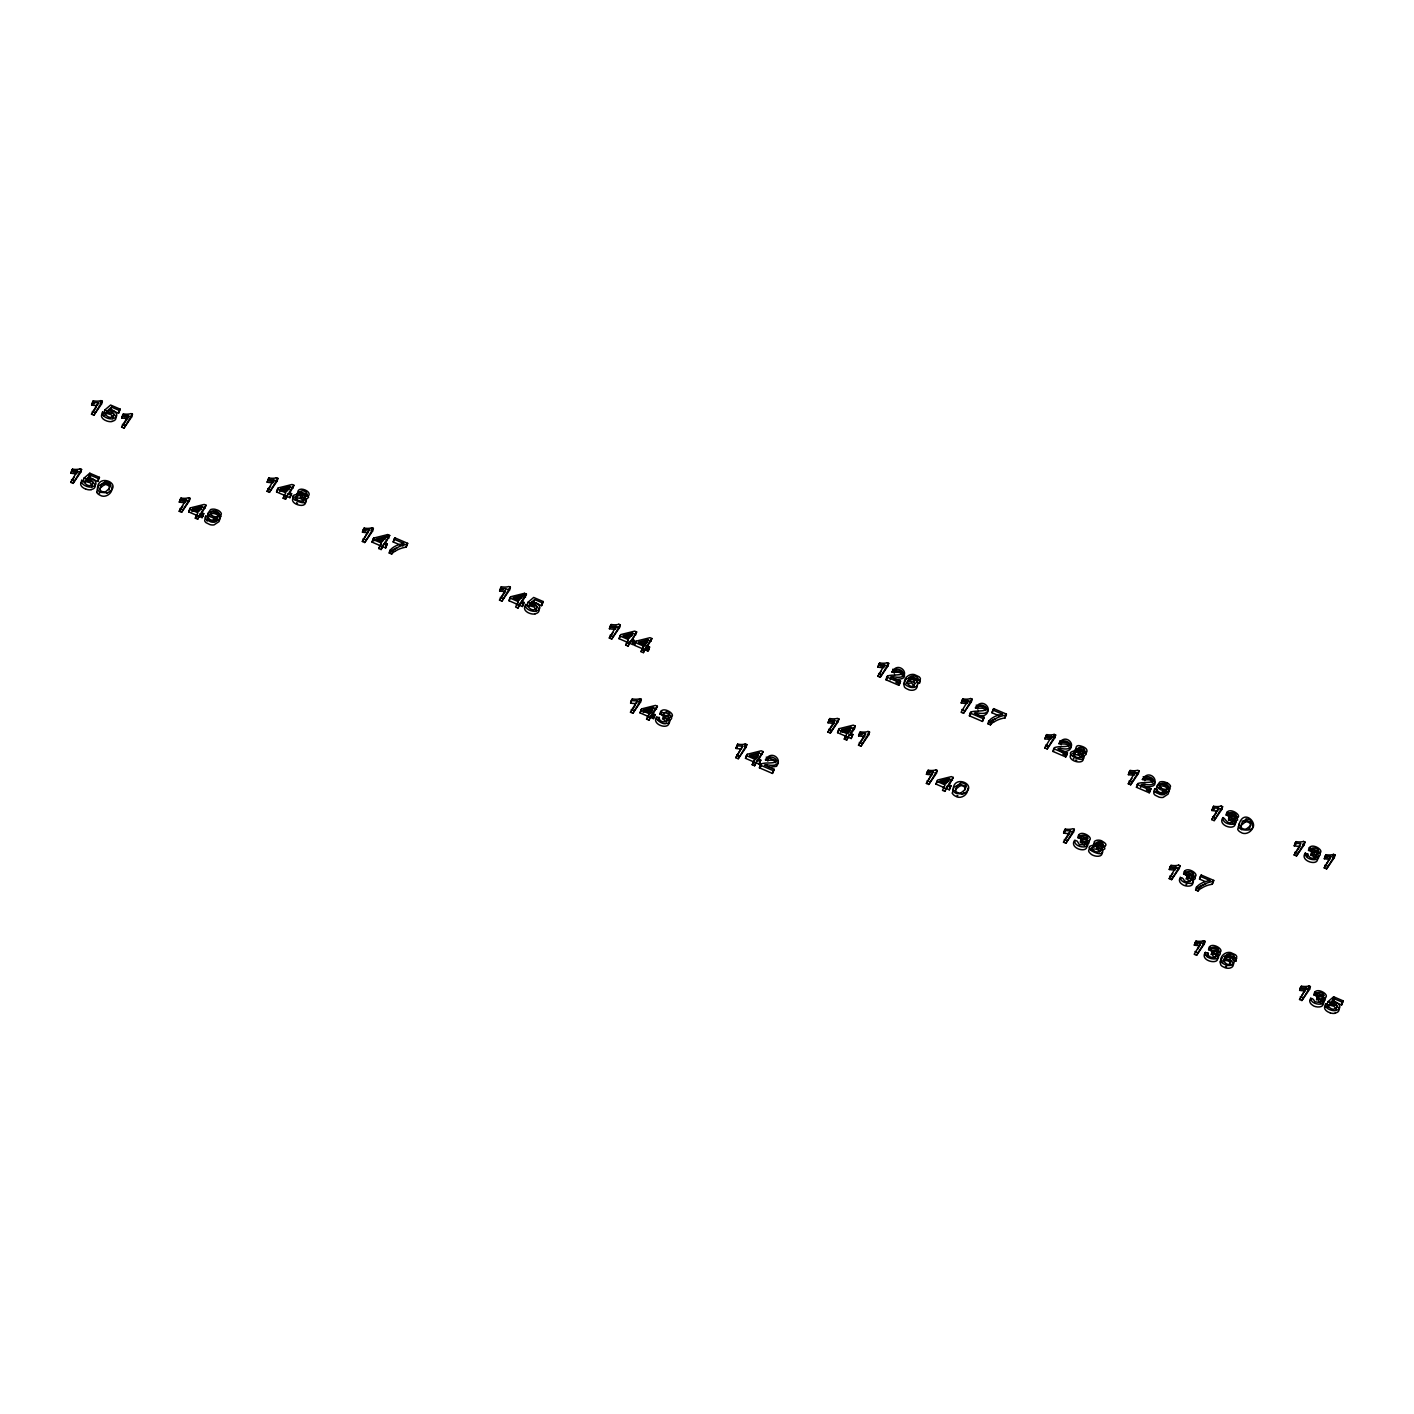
<?xml version="1.0" encoding="UTF-8"?>
<svg xmlns="http://www.w3.org/2000/svg" width="1414" height="1414" viewBox="0 0 1414 1414"><rect width="100%" height="100%" fill="white"/><g stroke="black" fill="none" stroke-linecap="round" stroke-linejoin="round"><path stroke-width="1.5" d="M1084.679 846.12C1085.051 842.832 1078.104 843.787 1081.074 839.845L1082.17 838.767L1080.42 842.638M1207.061 956.606L1207.998 953.054L1205.347 952.594M1069.108 747.105C1068.648 742.527 1061.437 744.577 1058.874 743.658C1067.093 729.765 1081.887 752.867 1060.376 748.395M92.423 485.727L90.249 482.775L83.214 480.901L84.009 478.144L89.824 473.213L99.44 477.349L97.76 481.414L90.019 478.091L90.814 475.334L98.556 478.657L99.44 477.349M536.277 609.964L534.121 606.995L527.068 605.139L527.864 602.382L533.679 597.45L543.312 601.586L541.615 605.652L533.891 602.329L534.686 599.571L542.41 602.894L543.312 601.586M917.103 686.55L916.519 688.194A8.237 5.055 16.1 0 1 914.045 689.944L913.303 690.138A6.186 3.8 16.1 0 1 908.707 689.732L905.879 688.335A6.416 3.942 16.1 0 1 904.483 687.045L903.599 683.775L905.402 680.328M1232.92 823.62C1233.185 819.767 1226.168 821.375 1229.332 817.221L1230.427 816.125L1228.536 819.979M1315.303 858.987C1315.727 855.276 1308.392 856.601 1311.715 852.589L1312.811 851.493L1310.919 855.346M207.116 520.175L207.151 521.112M113.191 417.696L111.052 414.585L104.017 412.711L104.813 409.972L110.61 405.04L120.243 409.176L118.564 413.242L110.822 409.919L111.618 407.161L119.359 410.484L120.243 409.176M296.693 494.228L297.682 492.744M1250.683 825.423L1249.64 827.897A40.67 24.975 16.1 0 1 1248.739 829.205M914.434 686.356L911.57 682.962L906.763 683.51M1074.587 840.747C1074.569 845.749 1081.516 847.658 1085.599 846.686C1092.262 844.759 1082.7 837.477 1086.588 844.865M1180.301 877.14C1180.107 881.594 1185.904 883.397 1189.545 883.379C1196.385 884.97 1192.462 872.738 1191.26 880.356M1222.827 818.105C1222.827 823.107 1229.756 825.034 1233.856 824.062C1240.485 822.153 1230.94 814.782 1234.829 822.223M1205.294 952.771C1205.223 957.614 1211.798 959.487 1215.775 958.869C1222.474 958.621 1215.139 948.476 1216.747 956.377M1305.228 853.473C1305.175 858.404 1311.927 860.295 1315.974 859.5C1323.062 858.369 1313.942 849.019 1317.106 857.467M1310.619 997.984C1310.548 1002.826 1317.123 1004.7 1321.1 1004.081C1328.329 1003.516 1319.845 993.3 1322.373 1001.854M965.232 789.737L965.267 788.252A3.712 2.28 16.1 0 0 959.823 785.689M1156.228 792.565L1157.094 789.56L1154.725 788.694L1154.566 790.461A5.249 3.235 16.1 0 0 1155.945 792.441L1159.851 794.368A6.575 4.048 16.1 0 0 1163.934 794.633L1168.936 791.292L1170.456 786.237M1157.094 789.56C1156.776 794.208 1164.606 794.297 1166.373 790.603M658.482 720.398L659.331 717.481C651.854 716.474 662.388 725.753 666.507 723.385C673.771 723.95 666.825 712.55 668.08 720.822M659.331 717.481C658.252 721.582 665.853 723.668 667.479 720.079C664.81 713.328 660.373 719.213 666.595 721.829M1207.998 953.054C1206.814 957.278 1215.174 959.399 1216.199 955.281C1211.657 948.317 1210.119 954.892 1215.404 958.038M1305.281 853.278C1307.932 853.066 1309.064 859.853 1314.083 858.015C1318.431 856.866 1314.313 852.342 1311.715 852.589M71.601 470.438A16.261 9.986 16.1 0 0 77.487 470.862L76.692 473.619A16.261 9.986 16.1 0 1 70.806 473.177L72.503 469.148A13.186 8.095 16.1 0 0 80.103 468.847M72.503 469.148L70.806 473.23M91.61 405.058L93.306 400.975L91.61 405.058A16.261 9.986 16.1 0 0 96.859 405.465M80.032 468.759L81.57 469.413L80.775 472.17L73.086 483.376L70.7 482.351L77.487 470.862M101.561 403.997L100.041 403.326L100.836 400.586L102.356 401.24L101.561 403.997L93.872 415.203L91.503 414.178L98.291 402.69A16.261 9.986 16.1 0 1 92.405 402.248M73.086 483.376L81.57 469.413M93.872 415.203L102.356 401.24M97.495 405.447L98.291 402.69M81.181 483.075L81.977 480.318C84.345 481.785 87.067 487.795 91.892 484.896C96.382 480.159 86.784 478.798 84.009 478.144M85.335 482.015L86.236 479.24M106.138 413.842C105.59 408.31 115.294 411.492 113.774 415.539C109.691 420.683 104.972 413.984 102.78 412.128L101.985 414.885L104.565 415.84M86.926 480.654L87.721 477.897L90.814 475.334M89.029 475.97L89.824 473.213M97.76 481.414L98.556 478.657M118.564 413.242L119.359 410.484M128.391 415.61L127.596 418.367A16.261 9.986 16.1 0 1 121.71 417.925L123.407 413.895A13.186 8.095 16.1 0 0 131.007 413.595L132.456 414.161L131.661 416.918L123.972 428.124L121.604 427.099L128.391 415.61A16.261 9.986 16.1 0 1 122.505 415.168M123.407 413.895L121.71 417.978M123.972 428.124L132.456 414.161M180.091 499.354A16.261 9.986 16.1 0 0 185.976 499.778L185.181 502.536A16.261 9.986 16.1 0 1 179.295 502.094L181.01 498.064A13.186 8.095 16.1 0 0 188.61 497.763M181.01 498.064L179.295 502.147M188.522 497.675L190.059 498.329L189.264 501.086L181.575 512.292L179.189 511.267L185.976 499.778M181.575 512.292L190.059 498.329M206.126 505.275L201.159 512.522L203.775 513.636L202.909 514.89L200.293 513.777L197.677 519.203L195.291 518.178L197.129 515.509L188.716 511.903L190.377 507.891L204.182 504.445L206.126 505.275L201.601 513.459M190.377 507.891L188.716 511.903M191.915 511.638L192.711 508.899L202.237 506.459L198.773 511.497L192.711 508.899M195.291 518.178L197.925 512.752L189.511 509.146M197.677 519.203L200.293 513.777M199.498 516.534L202.114 517.648L202.909 514.89M202.114 517.648L203.775 513.636M207.222 519.804L207.999 517.047L205.631 516.181L204.677 520.706A5.249 3.235 16.1 0 0 206.073 522.685L209.979 524.612A6.575 4.048 16.1 0 0 214.062 524.877L219.064 521.536L220.584 516.481M267.14 482.192L268.854 478.109L267.14 482.192A16.261 9.986 16.1 0 0 273.026 482.581L273.839 479.823A16.261 9.986 16.1 0 1 267.935 479.381M276.366 477.72L277.904 478.374L277.109 481.131L269.42 492.337L267.052 491.312L273.839 479.823M269.42 492.337L277.904 478.374M293.971 485.32L289.004 492.567L291.62 493.68L290.754 494.935L288.138 493.822L285.522 499.248L283.136 498.223L284.974 495.554L276.561 491.948L278.222 487.936L292.026 484.489L293.971 485.32L289.446 493.504M278.222 487.936L276.561 491.948M279.76 491.683L280.555 488.944L290.082 486.504L286.635 491.542L280.555 488.944M283.136 498.223L285.769 492.797L277.356 489.191M285.522 499.248L288.138 493.822M287.342 496.579L289.958 497.693L290.754 494.935M291.62 493.68L289.958 497.693M294.112 497.039C302.013 498.188 294.519 491.241 300.015 489.35C303.763 488.219 311.84 492.408 308.323 496.137C300.104 495.695 309.578 502.995 303.197 505.152C299.061 506.424 289.552 502.5 293.405 497.463M368.276 532.601A16.544 10.163 16.1 0 1 362.444 532.159L364.158 528.094A13.398 8.237 16.1 0 0 371.9 527.793M364.158 528.094L362.444 532.194M372.571 531.116L371.016 530.444L371.811 527.687L373.367 528.359L372.571 531.116L364.759 542.516L362.338 541.474L369.231 529.843A16.544 10.163 16.1 0 1 363.239 529.402M364.759 542.516L373.367 528.359M369.231 529.843L362.338 541.474M372.819 539.37L381.356 543.029L380.56 545.786L372.023 542.11L373.685 538.08L387.736 534.58L389.698 535.429L384.873 544.072M372.023 542.11L373.685 538.08M389.698 535.429L384.661 542.799L387.312 543.93L386.446 545.221L383.777 544.072L381.126 549.551L378.705 548.508L381.356 543.029M381.126 549.551L383.777 544.072M384.962 539.388L385.757 536.631L376.071 539.105L382.24 541.756L385.757 536.631M387.736 534.58L386.941 537.338L388.903 538.186M382.982 546.829L385.651 547.96L386.446 545.221M387.312 543.93L385.651 547.96M400.904 545.256L393.18 541.951L394.895 537.85L407.656 543.329L406.118 547.165L407.656 543.329M394.895 537.85L393.18 541.951M392.456 551.319L389.964 550.24L389.168 552.998L391.66 554.058L392.456 551.319A28.174 17.304 16.1 0 1 395.496 548.579M402.831 546.087L403.626 543.329L393.976 539.194M499.619 590.999L501.316 586.934L499.619 590.999A16.261 9.986 16.1 0 0 505.505 591.388L499.513 600.137L501.899 601.144L509.588 589.938L510.383 587.181L508.846 586.527A13.186 8.095 16.1 0 1 501.316 586.775M499.513 600.137L506.3 588.648A16.261 9.986 16.1 0 1 500.415 588.206M501.899 601.144L510.383 587.181M509.835 597.998L518.231 601.604L517.436 604.361L509.04 600.756L509.835 597.998L510.701 596.743L524.488 593.314L526.432 594.145L521.925 602.329M510.701 596.743L509.04 600.756M518.231 601.604L515.615 607.048L517.984 608.055L520.617 602.629L523.233 603.76L524.099 602.505L521.483 601.374L520.688 604.132M517.984 608.055L520.617 602.629M522.544 595.329L519.097 600.349L513.035 597.751L522.544 595.329L521.748 598.069L516.039 599.536M524.488 593.314L523.693 596.072L525.637 596.902M519.822 605.386L522.438 606.518L523.233 603.76M524.099 602.505L522.438 606.518M525.036 607.295L525.831 604.556C528.2 606.058 531.098 612.156 535.906 609.027C540.007 604.114 530.568 603.23 527.864 602.382M529.189 606.253L529.985 603.495M534.686 599.571L531.576 602.134L530.78 604.874A7.105 4.366 16.1 0 1 534.704 605.634M541.615 605.652L542.41 602.894M609.399 628.735L611.113 624.635L609.399 628.735A16.544 10.163 16.1 0 0 615.39 629.124L616.186 626.384A16.544 10.163 16.1 0 1 610.194 625.942M618.766 624.228L620.322 624.9L619.526 627.657L611.714 639.057L609.293 638.014L616.186 626.384M611.714 639.057L620.322 624.9M619.774 635.893L628.311 639.57L627.533 642.327L618.979 638.651L620.658 634.621L634.692 631.121L636.654 631.97L630.821 642.08L636.654 631.97M631.616 639.322L634.267 640.471L633.401 641.744L630.732 640.613L628.081 646.074L625.66 645.049L628.311 639.57M628.081 646.074L630.732 640.613M632.712 633.172L629.195 638.297L623.026 635.646L632.712 633.172L631.917 635.929L626.102 637.414M629.937 643.352L632.606 644.501L633.401 641.744M634.267 640.471L632.606 644.501M635.08 642.469L643.617 646.145L642.822 648.885L634.285 645.226L635.947 641.196L649.998 637.696L651.96 638.545L646.127 648.655L648.779 649.804L649.574 647.046L646.923 645.898L646.127 648.655M635.947 641.196L634.285 645.226M649.574 647.046L648.708 648.319L646.039 647.17L643.388 652.649L640.966 651.607L643.617 646.145M643.388 652.649L646.039 647.17M644.872 645.915L648.019 639.747L638.333 642.221L644.501 644.855L648.019 639.747M631.386 700.39L630.591 703.129L632.288 699.064L631.386 700.39A16.261 9.986 16.1 0 0 637.272 700.761L636.477 703.518M645.244 649.927L647.912 651.076L648.708 648.319M640.56 702.069L639.022 701.415L639.817 698.657L641.355 699.311L640.56 702.069L632.871 713.275L630.485 712.249L637.272 700.778M632.871 713.275L641.355 699.311M640.807 710.128L649.203 713.734L648.407 716.491L640.012 712.886L641.673 708.874L655.46 705.427L657.404 706.275L651.642 716.244L654.258 717.375L655.053 714.618L652.437 713.504L651.642 716.244M641.673 708.874L640.012 712.886M643.211 712.621L644.006 709.881L653.515 707.442L650.069 712.479L644.006 709.881M655.053 714.618L654.187 715.873L651.571 714.759L648.955 720.168L646.569 719.16L649.203 713.734M648.955 720.168L651.571 714.759M650.776 717.499L653.392 718.63L654.187 715.873M656.821 716.651C650.475 724.657 669.953 730.755 669.016 721.865M662.159 715.396C669.264 705.162 675.397 720.115 659.949 714.141C660.939 703.058 680.876 717.092 668.203 717.464M735.916 748.413L737.631 744.312L735.916 748.413A16.544 10.163 16.1 0 0 741.59 748.819M746.062 747.334L744.489 746.663L745.284 743.905L746.857 744.577L746.062 747.334L738.232 758.735L735.81 757.692L742.703 746.062A16.544 10.163 16.1 0 1 736.712 745.602M738.232 758.735L746.857 744.577M742.703 746.062L735.81 757.692M746.292 755.571L754.846 759.247L754.051 762.005L745.496 758.328L747.175 754.298L761.209 750.799L763.189 751.647L758.346 760.29M747.175 754.298L745.496 758.328M763.189 751.647L758.134 759L760.803 760.149L759.919 761.421L757.268 760.29L754.599 765.752L752.177 764.709L754.846 759.247M754.599 765.752L757.268 760.29M756.472 763.03L759.124 764.179L759.919 761.421M760.803 760.149L759.124 764.179M766.989 764.78A10.517 6.469 16.1 0 0 764.479 765.151L774.165 769.322L772.451 773.423L759.424 767.82L760.219 765.062A4.755 2.916 16.1 0 1 761.086 764.267M775.826 762.835C773.829 758.081 768.138 761.404 765.451 759.901C773.794 745.903 788.818 769.145 766.989 764.78M767.837 761.121C767.342 751.841 783.232 761.421 773.105 762.676A42.314 25.982 16.1 0 1 768.12 763.012A19.018 11.683 16.1 0 0 760.856 764.02M772.451 773.423L774.165 769.322M828.003 722.766L829.718 718.666L828.003 722.766A16.544 10.163 16.1 0 0 833.977 723.155L834.79 720.415A16.544 10.163 16.1 0 1 828.798 719.973M829.718 718.506A13.398 8.237 16.1 0 0 837.459 718.365L838.926 718.931L838.131 721.688L830.318 733.088L827.897 732.045L834.79 720.415M830.318 733.088L838.926 718.931M855.258 726.001L850.221 733.353L852.872 734.502L852.006 735.775L849.337 734.644L846.686 740.105L844.264 739.08L846.12 736.358L837.583 732.682L839.244 728.652L853.278 725.152L855.258 726.001L854.463 728.758L850.433 734.644M839.244 728.652L837.583 732.682M840.835 732.434L841.63 729.677L851.316 727.203L847.799 732.328L841.63 729.677M844.264 739.08L846.915 733.601L838.378 729.924M846.686 740.105L849.337 734.644M848.541 737.401L851.21 738.532L852.006 735.775M852.872 734.502L851.21 738.532M878.73 664.386L877.935 667.143L879.632 663.06L878.73 664.386A16.261 9.986 16.1 0 0 884.616 664.774L883.821 667.532A16.261 9.986 16.1 0 1 877.935 667.108M859.412 733.106A16.544 10.163 16.1 0 0 865.386 733.548L864.59 736.305A16.544 10.163 16.1 0 1 858.616 735.863L860.331 731.816A13.398 8.237 16.1 0 0 868.055 731.498M860.331 731.816L858.598 735.916M887.161 662.671L888.699 663.325L887.904 666.082L880.215 677.288L877.829 676.263L884.616 664.774M867.984 731.409L869.539 732.081L868.744 734.82L860.932 746.221L858.51 745.196L865.386 733.548M880.215 677.288L888.699 663.325M860.932 746.221L869.539 732.081M890.201 679.869L890.997 677.129L900.506 681.194L898.809 685.277L885.995 679.781L886.79 677.023A4.666 2.863 16.1 0 1 887.639 676.228M902.185 675.203C900.683 670.183 894.532 673.382 891.916 671.986C900.064 658.076 914.911 681.124 893.436 676.723A10.34 6.363 16.1 0 0 890.979 677.094M894.267 673.188C893.56 664.12 909.379 673.117 899.463 674.672A41.607 25.558 16.1 0 1 894.567 674.991M898.809 685.277L900.506 681.194M915.706 683.669A5.727 3.517 16.1 0 0 914.381 682.662L913.285 682.114A6.275 3.853 16.1 0 0 910.422 681.354A5.709 3.517 16.1 0 0 908.601 681.371L907.558 681.583L909.396 678.614A5.709 3.517 16.1 0 1 911.217 678.614A6.275 3.853 16.1 0 1 914.08 679.356L915.176 679.922A5.727 3.517 16.1 0 1 916.502 680.912L917.439 682.114M910.987 676.475A6.063 3.729 16.1 0 1 913.638 675.874A3.659 2.245 16.1 0 1 917.739 678.013A5.196 3.199 16.1 0 1 917.757 679.551L917.032 682.326L919.471 683.227L919.613 681.477A5.391 3.305 16.1 0 0 918.216 679.48L913.638 677.359A6.222 3.818 16.1 0 0 911.5 677.147L908.636 677.73M919.471 683.227L920.408 678.72A5.391 3.305 16.1 0 0 919.012 676.723L914.434 674.602A6.222 3.818 16.1 0 0 912.295 674.39C907.806 674.301 902.291 679.993 905.278 684.288A6.416 3.942 16.1 0 0 906.674 685.578L909.502 686.974A6.186 3.8 16.1 0 0 914.098 687.381L914.84 687.186A8.237 5.055 16.1 0 0 917.315 685.437L917.898 683.793A6.275 3.853 16.1 0 0 917.527 682.149M928.185 770.241L926.488 774.306L928.185 770.241A13.186 8.095 16.1 0 0 935.803 769.923M935.715 769.835L937.252 770.489L936.457 773.246L928.768 784.452L926.382 783.444L933.169 771.956A16.261 9.986 16.1 0 1 927.284 771.514M928.768 784.452L937.252 770.489M926.382 783.444L933.169 771.956M944.305 787.669L935.909 784.063L937.57 780.051L951.357 776.622L953.301 777.453L948.794 785.636M961.997 700.177A16.544 10.163 16.1 0 0 967.989 700.619L967.194 703.377A16.544 10.163 16.1 0 1 961.202 702.935L962.916 698.887A13.398 8.237 16.1 0 0 970.658 698.569M962.916 698.887L961.202 702.988M967.989 700.619L961.096 712.267L963.517 713.292L971.33 701.892L972.125 699.152L970.57 698.481M963.517 713.292L972.125 699.152M936.704 781.306L945.1 784.911L942.484 790.338L944.852 791.363L947.486 785.937L950.102 787.068L950.968 785.813L948.352 784.682L953.301 777.453M944.852 791.363L947.486 785.937M949.413 778.637L945.966 783.656L939.903 781.058L949.413 778.637L948.617 781.376L942.908 782.843M985.717 710.588C983.472 706.099 978.117 709.457 975.43 707.901C983.95 693.779 998.549 717.57 976.95 712.78A10.517 6.469 16.1 0 0 974.458 713.151L984.144 717.322L982.43 721.423L969.403 715.82L970.198 713.063A4.755 2.916 16.1 0 1 971.064 712.267M946.691 788.694L949.307 789.807L950.102 787.068M950.968 785.813L949.307 789.807M977.816 709.121C977.198 699.948 993.088 709.174 983.084 710.676A42.314 25.982 16.1 0 1 978.099 711.012M982.43 721.423L984.144 717.322M993.476 722.112A28.174 17.304 16.1 0 0 990.436 724.852L987.926 723.774L988.722 721.016L991.214 722.094A28.174 17.304 16.1 0 1 994.272 719.355M999.663 716.05L991.939 712.727L993.653 708.644L1006.414 714.105L1004.877 717.941L1006.414 714.105M993.653 708.644L991.939 712.727M990.419 724.852L991.214 722.094M1044.875 738.815L1046.59 734.732L1044.875 738.815A16.261 9.986 16.1 0 0 1050.761 739.204L1051.556 736.447A16.261 9.986 16.1 0 1 1045.671 736.005M1046.59 734.573A13.186 8.095 16.1 0 0 1054.19 734.432L1055.639 734.997L1054.844 737.755L1047.155 748.96L1044.769 747.935L1051.556 736.447M1047.155 748.96L1055.639 734.997M1054.102 734.343L1053.306 737.083L1054.844 737.755M1060.394 748.413A10.34 6.363 16.1 0 0 1057.919 748.766L1067.446 752.867L1065.749 756.932L1052.935 751.435L1053.73 748.695A4.666 2.863 16.1 0 1 1054.597 747.9M1061.207 744.842C1060.641 735.704 1076.408 745.001 1066.403 746.345A41.607 25.558 16.1 0 1 1061.507 746.663A18.7 11.489 16.1 0 0 1054.367 747.653M1065.749 756.932L1067.446 752.867M1072.519 753.432C1079.518 755.111 1071.476 742.739 1081.569 746.221C1083.937 746.946 1087.808 748.731 1086.906 751.806C1085.934 754.281 1079.059 752.142 1082.399 756.578M1070.274 830.76L1069.479 833.5A16.261 9.986 16.1 0 1 1063.611 833.076L1065.308 829.046A13.168 8.095 16.1 0 0 1072.908 828.728L1074.357 829.293L1073.562 832.051L1065.873 843.257L1063.505 842.231L1070.274 830.76A16.261 9.986 16.1 0 1 1064.406 830.318M1065.308 829.046L1063.593 833.111M1065.873 843.257L1074.357 829.293M1081.074 839.845L1084.98 841.931L1084.644 844.759L1079.412 844.759L1077.256 841.171L1074.799 840.181C1068.224 848.4 1088.745 854.286 1086.8 845.13M1087.225 840.641C1085.758 836.24 1080.367 839.35 1077.91 837.671C1078.705 826.589 1098.908 840.482 1085.97 840.959M1080.243 838.82C1078.422 831.52 1093.093 837.088 1085.775 839.669A5.497 3.376 16.1 0 1 1082.541 838.944M1102.019 851.988C1103.344 858.139 1093.287 856.69 1090.565 853.702C1083.672 847.587 1097.529 848.329 1094.913 844.512C1091.29 839.934 1100.251 838.979 1102.69 841.507C1111.581 846.544 1099.191 847.021 1100.781 850.592M1128.372 774.66L1130.086 770.577L1128.372 774.66A16.261 9.986 16.1 0 0 1134.258 775.049L1135.071 772.291A16.261 9.986 16.1 0 1 1129.167 771.85M1130.086 770.418A13.186 8.095 16.1 0 0 1137.687 770.277L1139.136 770.842L1138.341 773.599L1130.652 784.805L1128.284 783.78L1135.071 772.291M1130.652 784.805L1139.136 770.842M1140.656 787.386L1141.451 784.629L1150.943 788.712L1149.246 792.777L1136.449 787.28L1137.245 784.54A4.666 2.863 16.1 0 1 1138.093 783.745M1152.604 782.614C1150.943 777.7 1144.986 780.917 1142.371 779.503C1150.589 765.61 1165.366 788.659 1143.891 784.24A10.34 6.363 16.1 0 0 1141.416 784.611M1144.704 780.687C1144.014 771.62 1159.798 780.669 1149.9 782.189A41.607 25.558 16.1 0 1 1145.004 782.508M1149.246 792.777L1150.943 788.712M1169.343 788.323A6.681 4.101 16.1 0 1 1169.661 788.994L1168.141 794.049L1163.139 797.39A6.575 4.048 16.1 0 1 1159.056 797.125L1155.15 795.198A5.249 3.235 16.1 0 1 1153.771 793.219L1154.725 788.694M1165.755 793.077L1166.55 790.32A6.116 3.765 16.1 0 1 1163.881 790.532A5.903 3.623 16.1 0 1 1160.929 789.807L1159.816 789.242A5.78 3.553 16.1 0 1 1158.119 787.863A6.681 4.101 16.1 0 1 1157.536 787.05A6.257 3.835 16.1 0 1 1157.112 785.777L1159.657 782.119A6.434 3.959 16.1 0 1 1160.717 781.783A6.77 4.154 16.1 0 1 1162.538 781.642A6.133 3.765 16.1 0 1 1164.429 781.889L1166.833 782.737M1170.103 866.764L1169.307 869.522L1171.022 865.439L1170.103 866.764A16.261 9.986 16.1 0 0 1175.988 867.153L1175.193 869.91A16.261 9.986 16.1 0 1 1169.307 869.469M1178.534 865.05L1180.071 865.704L1179.276 868.461L1171.587 879.649L1169.201 878.642L1175.988 867.153M1171.587 879.649L1180.071 865.704M1190.217 881.611C1186.063 880.056 1185.25 874.329 1190.111 877.723C1193.734 881.382 1186.576 883.149 1184.349 880.728C1181.256 873.622 1176.218 880.869 1182.263 884.386C1185.091 886.825 1194.264 887.373 1192.691 881.788M1192.727 876.415C1190.553 872.597 1185.993 876.026 1183.624 874.064C1184.437 863 1204.587 876.892 1191.684 877.369M1185.833 875.337C1184.702 867.383 1199.019 874.223 1191.295 876.061A5.497 3.376 16.1 0 1 1188.255 875.337M1211.851 810.487L1213.548 806.404L1211.851 810.487A16.261 9.986 16.1 0 0 1217.737 810.876L1218.532 808.119A16.261 9.986 16.1 0 1 1212.646 807.694M1221.077 806.015L1222.597 806.669L1221.802 809.427L1214.131 820.633L1211.745 819.607L1218.532 808.119M1214.131 820.633L1222.597 806.669M1209.924 880.604A30.047 18.453 16.1 0 0 1196.474 887.25L1195.572 889.954L1198.029 890.997L1198.825 888.257A27.679 17.003 16.1 0 1 1201.812 885.571M1205.205 881.541L1199.514 879.101L1201.211 875.036L1213.742 880.409L1212.222 884.227A33.282 20.45 16.1 0 0 1201.193 888.434M1201.211 875.036L1199.514 879.101M1229.332 817.221C1231.894 817.009 1235.977 821.251 1231.877 822.612C1227.069 824.309 1225.514 818.653 1223.039 817.539C1216.57 825.67 1236.614 831.644 1235.147 822.63M1235.465 818.017C1233.998 813.492 1228.501 816.868 1226.168 815.03C1227.175 803.841 1247.13 818.176 1234.228 818.335M1228.377 816.302C1227.069 808.631 1241.209 814.694 1234.033 817.027A5.497 3.376 16.1 0 1 1230.799 816.302M1199.726 945.559A16.261 9.986 16.1 0 1 1194.317 945.118L1196.014 941.07A13.168 8.095 16.1 0 0 1203.614 940.77M1196.014 941.07L1194.317 945.153M1212.222 884.227L1213.742 880.409M1195.113 942.36A16.261 9.986 16.1 0 0 1200.981 942.784L1194.211 954.273L1196.58 955.298L1204.268 944.092L1205.064 941.335L1203.526 940.681L1202.731 943.438L1204.268 944.092M1196.58 955.298L1205.064 941.335M1200.999 942.784L1197.799 949.041M1217.171 956.765C1221.201 965.656 1198.577 961.308 1205.506 952.223M1217.861 952.364C1215.987 948.193 1210.985 951.604 1208.616 949.713C1209.253 938.755 1229.579 952.258 1216.676 953.001M1210.826 950.968C1209.571 943.138 1223.923 949.642 1216.305 951.693A5.497 3.376 16.1 0 1 1213.247 950.986M1229.296 959.965A6.275 3.853 16.1 0 0 1226.786 959.364A5.709 3.5 16.1 0 0 1224.966 959.364L1223.923 959.576L1225.761 956.606A5.709 3.5 16.1 0 1 1227.582 956.606A6.275 3.853 16.1 0 1 1230.427 957.349L1231.523 957.914A5.727 3.517 16.1 0 1 1232.849 958.904L1233.786 960.106A6.381 3.924 16.1 0 1 1234.245 961.803L1233.662 963.429A8.237 5.055 16.1 0 1 1231.187 965.179L1230.445 965.373A6.186 3.8 16.1 0 1 1225.867 964.967L1223.039 963.57A6.416 3.942 16.1 0 1 1221.643 962.28C1218.638 958.003 1224.171 952.311 1228.642 952.4A6.204 3.818 16.1 0 1 1230.781 952.612L1235.359 954.715A5.373 3.305 16.1 0 1 1236.755 956.73L1235.818 961.237L1233.379 960.318L1234.175 957.578A5.196 3.199 16.1 0 0 1234.157 956.023A3.659 2.245 16.1 0 0 1230.003 953.92M1294.234 845.855L1295.931 841.772L1294.234 845.855A16.261 9.986 16.1 0 0 1300.12 846.244L1294.128 854.975L1296.514 855.983L1304.185 844.794L1304.981 842.037L1303.461 841.383M1294.128 854.975L1300.915 843.486A16.261 9.986 16.1 0 1 1295.03 843.044M1296.514 855.983L1304.981 842.037M1305.422 852.907C1298.724 861.25 1319.81 866.976 1317.335 857.732M1317.848 853.384C1316.381 848.86 1310.884 852.235 1308.551 850.397C1309.187 839.439 1329.478 852.96 1316.611 853.702M1307.137 856.495L1307.932 853.756M1310.76 851.67C1309.629 843.734 1323.928 850.521 1316.222 852.395A5.497 3.376 16.1 0 1 1313.182 851.67M1329.885 859.164A16.261 9.986 16.1 0 1 1324.317 858.722L1326.014 854.692A13.168 8.095 16.1 0 0 1333.614 854.374L1335.063 854.94L1334.268 857.697L1326.597 868.903L1324.211 867.878L1330.998 856.407A16.261 9.986 16.1 0 1 1325.112 855.965M1326.014 854.692L1324.317 858.758M1326.597 868.903L1335.063 854.94M1330.998 856.407L1324.211 867.878M1333.543 854.286L1332.748 857.043L1334.268 857.697M1300.42 987.608L1299.625 990.366L1301.34 986.3L1300.42 987.608A16.261 9.986 16.1 0 0 1306.306 987.997L1299.537 999.486L1301.905 1000.511L1309.594 989.305L1310.389 986.548L1308.851 985.894L1308.056 988.651L1309.594 989.305M1299.537 999.486L1306.306 987.997M1301.905 1000.511L1310.389 986.548M1320.729 1003.251C1307.791 988.881 1333.013 1005.601 1314.808 1001.678C1311.273 994.272 1306.624 1001.589 1312.581 1005.23C1315.391 1007.864 1325.148 1008.005 1322.832 1002.385M1323.186 997.577C1321.312 993.406 1316.31 996.817 1313.942 994.926C1314.631 984.038 1334.781 997.383 1322.196 998.249M1316.151 996.181C1315.232 988.05 1329.39 995.403 1321.613 996.905A5.497 3.376 16.1 0 1 1318.573 996.198M1343.3 1000.935L1342.399 1002.243L1334.675 998.938L1333.879 1001.678L1341.603 1005.001L1343.3 1000.935L1333.667 996.799L1327.87 1001.731L1327.074 1004.488L1333.897 1006.255L1336.283 1008.889M1328.418 1004.859L1327.622 1007.599L1325.042 1006.662L1325.837 1003.905C1328.188 1005.372 1330.945 1011.364 1335.753 1008.482C1340.242 1003.746 1330.645 1002.367 1327.87 1001.731M1329.195 1005.619L1330.097 1002.826M1334.675 998.938L1331.581 1001.483L1330.786 1004.24A7.105 4.366 16.1 0 1 1334.692 1004.983M1332.872 999.557L1333.667 996.799M1341.603 1005.001L1342.399 1002.243M207.999 517.047C207.699 521.695 215.529 521.784 217.296 518.09M1235.818 961.237L1235.96 959.47A5.373 3.305 16.1 0 0 1234.563 957.472L1229.986 955.369A6.204 3.818 16.1 0 0 1227.847 955.139L1223.623 956.536M205.631 516.181L205.472 517.948A5.249 3.235 16.1 0 0 206.868 519.928L210.774 521.854A6.575 4.048 16.1 0 0 214.857 522.12L219.859 518.779L221.362 513.724A6.77 4.154 16.1 0 0 217.827 510.189L215.352 509.376A6.133 3.765 16.1 0 0 213.461 509.128A6.77 4.154 16.1 0 0 211.64 509.287A6.434 3.959 16.1 0 0 210.562 509.606L208.017 513.264A6.257 3.835 16.1 0 0 208.459 514.537A6.681 4.101 16.1 0 0 209.042 515.35A5.78 3.553 16.1 0 0 210.721 516.729L211.835 517.294A5.903 3.623 16.1 0 0 214.804 518.037A6.116 3.765 16.1 0 0 217.491 517.807L216.678 520.564A6.116 3.765 16.1 0 1 214.009 520.776A5.903 3.623 16.1 0 1 211.04 520.052L209.926 519.486A5.78 3.553 16.1 0 1 208.247 518.107A6.681 4.101 16.1 0 1 207.664 517.294A6.257 3.835 16.1 0 1 207.222 516.022L208.477 513.158M1222.615 962.245C1224.418 958.78 1232.107 961.078 1230.48 965.073M108.984 490.022L109.585 487.176A3.712 2.28 16.1 0 0 104.141 484.613M955.175 790.656L955.687 789.737A40.281 24.745 16.1 0 1 956.359 788.747L959.929 785.831M1240.873 826.624L1241.032 825.9A40.246 24.727 16.1 0 1 1241.704 824.91L1245.274 821.994M953.672 788.022L952.364 793.113M91.503 414.178L96.293 407.197M70.7 482.351L74.288 477.119M121.604 427.099L127.596 418.367M179.189 511.267L182.795 506.035M267.052 491.312L270.64 486.08M378.705 548.508L380.56 545.786M521.483 601.374L526.432 594.145M609.293 638.014L612.951 632.677M618.979 638.651L619.862 637.378M625.66 645.049L627.533 642.327M640.966 651.607L642.822 648.885M646.923 645.898L651.96 638.545M647.912 651.076L648.779 649.804M630.485 712.249L635.275 705.268M646.569 719.16L648.407 716.491M650.422 713.557L652.72 710.199L645.102 712.143M652.437 713.504L657.404 706.275M653.392 718.63L654.258 717.375M752.177 764.709L754.051 762.005M756.101 759.018L758.434 755.606L752.637 757.091M827.897 732.045L833.995 723.173M877.829 676.263L881.435 671.031M848.17 733.371L850.521 729.96L842.762 731.939M858.51 745.196L864.59 736.305M935.909 784.063L936.775 782.808M1044.769 747.935L1047.173 744.436M1063.505 842.231L1069.479 833.5M1128.284 783.78L1131.872 778.548M1169.201 878.642L1172.807 873.392M1211.745 819.607L1216.535 812.626M98.344 486.469L96.682 492.019M1239.371 823.708L1237.727 829.276A5.921 3.641 16.1 0 0 1240.767 832.298C1246.194 836.222 1255.013 829.965 1252.574 823.761M1157.218 786.043L1156.316 788.517A6.257 3.835 16.1 0 0 1156.74 789.807A6.681 4.101 16.1 0 0 1157.324 790.62A5.78 3.553 16.1 0 0 1159.02 791.999L1160.134 792.547A5.903 3.623 16.1 0 0 1163.086 793.307A6.116 3.765 16.1 0 0 1164.517 793.307M1222.35 957.649L1219.946 961.785L1220.848 965.037A6.416 3.942 16.1 0 0 1222.244 966.328L1225.072 967.724A6.186 3.8 16.1 0 0 1229.667 968.13L1230.392 967.936A8.237 5.055 16.1 0 0 1232.867 966.186L1233.45 964.56A6.275 3.853 16.1 0 0 1233.079 962.899L1232.054 961.661A5.727 3.517 16.1 0 0 1230.728 960.672L1229.632 960.106M954.538 786.891L959.947 784.187L966.504 786.679M99.033 485.621L105.043 481.997M106.722 493.239C125.245 484.56 96.965 471.746 97.478 489.279A5.921 3.641 16.1 0 0 100.518 492.302L107.022 492.814M765.451 759.901L767.484 758.576M891.916 671.986L893.047 671.067M975.43 707.901L976.561 706.982M1058.874 743.658L1059.987 742.739M1142.371 779.503L1143.484 778.584M1322.726 999.097L1320.817 999.663A5.497 3.376 16.1 0 1 1317.777 998.938M663.113 716.332L664.209 715.237L662.459 719.107M1186.929 876.291L1187.884 875.16L1185.993 879.013M1211.798 951.887L1212.876 950.809L1211.003 954.644M1317.106 997.1L1318.201 996.022L1316.452 999.892M962.192 794.368C981.069 785.99 952.789 772.574 953.16 790.355A5.921 3.641 16.1 0 0 956.2 793.378L962.474 794.138M905.985 679.639L907.258 678.526M778.354 762.994L776.551 766.335L768.668 767.395M1075.4 749.367L1074.41 750.958L1075.294 752.849M1071.14 754.086C1065.555 761.139 1086.306 766.07 1082.93 757.126M659.949 714.141L661.292 713.31M1077.91 837.671L1082.399 836.399L1087.649 838.343M1226.168 815.03L1227.511 814.199M1183.624 874.064L1188.114 872.809L1193.363 874.736M1308.551 850.397L1313.571 849.195L1319.262 851.9M1208.616 949.713L1209.96 948.882M1313.942 994.926L1318.431 993.653L1323.681 995.597M111.618 407.161L108.525 409.707L107.729 412.464A7.105 4.366 16.1 0 1 111.635 413.224M1086.482 842.019L1084.785 842.408A5.497 3.376 16.1 0 1 1081.745 841.701M1234.722 819.395L1233.043 819.784M1157.96 785.371L1158.861 784.858A6.434 3.959 16.1 0 1 1159.922 784.54A6.77 4.154 16.1 0 1 1161.742 784.399A6.133 3.765 16.1 0 1 1162.997 784.523M1089.452 840.535L1088.851 843.151L1085.174 843.716M1242.111 821.198L1246.954 820.491L1252.062 823.072M209.307 512.575L209.785 512.363A6.434 3.959 16.1 0 1 210.845 512.027A6.77 4.154 16.1 0 1 212.666 511.886A6.133 3.765 16.1 0 1 213.921 512.009M1318.59 856.336L1320.252 854.94L1319.934 852.748M668.787 715.997L667.62 716.138A5.497 3.376 16.1 0 1 664.58 715.413M104.247 484.755L100.677 487.653A40.281 24.745 16.1 0 0 100.005 488.661L99.652 489.279A3.853 2.368 16.1 0 0 105.484 491.878L108.507 489.209A40.688 24.992 16.1 0 0 109.408 487.901L110.433 484.595A3.712 2.28 16.1 0 0 104.936 481.856M1246.07 819.254L1242.499 822.153A40.246 24.727 16.1 0 0 1241.828 823.16L1240.785 826.253M961.043 792.83L964.189 790.302A40.688 24.992 16.1 0 0 965.09 788.977L966.062 785.512A3.712 2.28 16.1 0 0 960.619 782.932L957.154 785.99A40.281 24.745 16.1 0 0 956.483 786.979L955.528 790.461M1246.388 828.975L1249.534 826.465A40.67 24.975 16.1 0 0 1250.436 825.14L1251.39 821.675A3.712 2.28 16.1 0 0 1245.964 819.095M1228.165 813.969L1232.283 814.057L1236.49 816.178M193.824 511.161L201.442 509.217M281.669 491.206L289.287 489.262M379.146 540.873L383.017 539.883M641.408 643.971L647.223 642.504M977.71 706.505L980.485 706.346M1061.119 742.279C1075.877 741.431 1073.049 754.104 1059.793 751.134M1144.615 778.124L1149.529 778.46L1154.231 781.182M193.524 509.659L203.386 507.202L205.33 508.033M281.368 489.704L291.231 487.247L293.175 488.077M372.889 540.837L384.926 537.85M513.848 598.529L521.731 596.549M623.857 636.371L631.881 634.373M639.163 642.946L649.203 640.454L651.165 641.302M644.819 710.641L654.664 708.184L656.609 709.015M842.461 730.402L852.483 727.91L854.463 728.758M750.392 756.048L758.417 754.051M938.737 782.313L948.6 779.856M669.582 720.168C675.45 717.888 667.302 711.861 663.643 712.85M298.99 492.16L299.962 492.001M1076.726 748.784L1081.074 749.067L1085.227 751.4M894.408 670.536L899.41 671.067L903.953 673.859M1218.108 955.776C1224.294 953.549 1215.828 947.203 1212.063 948.423M306.272 499.354L308.57 497.286L306.714 494.105A3.464 2.121 16.1 0 0 302.313 490.799A3.464 2.121 16.1 0 0 301.2 494.317A3.464 2.121 16.1 0 0 306.732 494.052L300.21 491.984M1084.008 755.977L1086.235 754.245L1085.386 751.576M1316.134 855.117L1315.427 855.152A5.497 3.376 16.1 0 1 1312.386 854.427M1192.656 880.18L1195.272 878.713L1194.671 875.92M1102.248 850.327L1104.811 848.86L1104.369 846.244M893.577 679.427C896.936 679.073 906.303 680.134 904.235 674.248M977.675 715.449C986.954 718.612 993.123 707.848 981.086 706.434M1144.88 786.891C1148.097 786.785 1157.182 787.156 1154.531 781.553M1316.911 856.548L1315.815 856.46M1186.77 884.545L1185.957 884.439M668.133 720.274L667.214 720.186M1216.818 955.846L1215.881 955.758M769.905 758.293L776.94 761.05M304.788 499.389L303.798 499.266M1226.645 966.699L1225.496 966.469M1233.432 821.092L1237.586 820.067L1236.879 816.532M1321.206 1000.971L1324.971 1000.334L1325.537 997.63M299.167 494.175C278.576 495.448 314.315 511.196 304.593 496.508M1076.902 750.799C1056.435 751.718 1091.873 768.085 1082.329 753.132M1095.603 845.095C1075.1 846.049 1110.679 862.328 1101.029 847.428M214.557 512.133L216.961 512.982A6.77 4.154 16.1 0 1 220.619 516.446M1163.634 784.646L1166.037 785.495A6.893 4.224 16.1 0 1 1168.636 787.351M1204.71 954.963L1207.203 955.811M1330.309 1012.884L1329.531 1012.601A6.946 4.26 16.1 0 1 1324.688 1006.538M1153.93 791.451L1156.299 792.317M917.827 679.568L920.267 680.488M1234.175 957.578L1236.614 958.48M85.671 489.014L86.448 489.297A6.752 4.154 16.1 0 0 91.291 489.704M992.734 709.969L1002.385 714.123M887.904 666.082L886.366 665.428A13.186 8.095 16.1 0 1 880.268 665.888M969.774 701.238L971.33 701.892M1136.803 772.928L1138.341 773.599M1220.282 808.773L1221.802 809.427M1302.665 844.14L1304.185 844.794M878.624 673.524L881.01 674.531M886.79 677.023L899.604 682.52M1045.565 745.178L1047.951 746.203M1053.73 748.695L1066.545 754.192M1129.079 781.023L1131.447 782.048M1137.245 784.54L1150.042 790.037M1212.54 816.85L1214.926 817.875M1294.924 852.218L1297.31 853.243M1325.006 865.121L1327.375 866.146M961.891 709.51L964.313 710.535M970.198 713.063L983.225 718.666M895.91 682.326L899.711 683.952M1062.851 753.998L1066.651 755.624M1146.347 789.843L1150.148 791.469M130.141 416.246L131.661 416.918M1200.309 876.344L1209.801 880.409M617.971 626.985L619.526 627.657M633.896 633.879L635.858 634.727M836.575 721.016L838.131 721.688M867.189 734.166L868.744 734.82M275.571 480.46L277.109 481.131M1179.276 868.461L1177.738 867.789A13.168 8.095 16.1 0 1 1171.375 868.214M508.05 589.284L509.588 589.938M1072.024 831.397L1073.562 832.051M934.919 772.592L936.457 773.246M950.561 779.361L952.506 780.21M92.299 411.421L94.667 412.446M122.399 424.341L124.768 425.367M610.088 635.257L612.509 636.3M626.455 642.292L628.877 643.317M641.762 648.849L644.183 649.892M267.847 488.555L270.215 489.58M283.931 495.466L286.317 496.491M828.692 729.288L831.114 730.331M845.059 736.323L847.481 737.366M859.305 742.438L861.709 743.464M1169.997 875.885L1172.383 876.91M1196.368 887.197L1198.825 888.257M500.309 597.38L502.695 598.405M516.393 604.291L518.779 605.298M927.177 780.687L929.564 781.695M943.279 787.598L945.648 788.605M1064.3 839.474L1066.669 840.499M363.133 538.734L365.554 539.759M379.5 545.751L381.921 546.794M189.264 501.086L187.726 500.432A13.186 8.095 16.1 0 1 181.646 500.892M760.414 753.556L762.393 754.404M200.364 515.279L202.98 516.393M179.985 508.51L182.371 509.535M196.086 515.421L198.473 516.446M79.237 471.516L80.775 472.17M631.28 709.492L633.666 710.517M647.365 716.403L649.751 717.428M1195.007 951.516L1197.375 952.541M1300.332 996.729L1302.701 997.754M736.606 754.935L739.027 755.977M752.973 761.969L755.394 762.994M760.219 765.062L773.246 770.665M71.495 479.593L73.882 480.619M1241.563 829.523C1267.722 834.596 1243.719 801.614 1238.523 826.518A5.921 3.641 16.1 0 0 1241.563 829.541M1143.166 776.746L1145.499 777.947M1059.669 740.901L1062.002 742.103M976.226 705.144L978.612 706.364M892.711 669.229L895.062 670.43M766.247 757.144L768.633 758.364M104.813 409.972L106.934 411.085M1309.346 847.64L1311.556 848.913M1226.963 812.29L1229.173 813.545M1184.419 871.307L1186.629 872.579M1078.705 834.914L1080.915 836.169M1314.737 992.168L1316.947 993.423M1209.412 946.956L1211.621 948.211M660.745 711.383L662.954 712.656M1103.556 845.36C1101.206 842.355 1091.414 841.454 1093.694 846.792M111.034 485.815C108.684 483.623 103.522 481.379 101.472 484.914A40.281 24.745 16.1 0 0 100.801 485.903L99.846 489.385M111.847 487.123C113.173 493.292 105.078 498.771 99.74 495.041A5.921 3.641 16.1 0 1 96.647 492.019M967.583 788.323C968.714 794.491 960.725 799.811 955.422 796.117A5.921 3.641 16.1 0 1 952.329 793.113M1250.701 824.998L1250.595 824.433A3.712 2.28 16.1 0 0 1245.168 821.852M129.735 416.458A13.186 8.095 16.1 0 1 123.76 416.67M101.631 414.779A6.946 4.26 16.1 0 0 106.457 420.859L107.252 421.125A6.752 4.154 16.1 0 0 112.095 421.513M102.427 412.022A6.946 4.26 16.1 0 0 107.252 418.12L108.047 418.367A6.752 4.154 16.1 0 0 112.89 418.756M112.607 410.254A7.247 4.454 16.1 0 1 116.761 415.08A7.247 4.454 16.1 0 1 112.749 418.544M108.525 409.724A7.105 4.366 16.1 0 1 112.431 410.467M111.812 413.012A7.247 4.454 16.1 0 1 115.966 417.837A7.247 4.454 16.1 0 1 111.953 421.301M94.225 403.821A13.186 8.095 16.1 0 1 92.511 403.573M100.907 400.675A13.186 8.095 16.1 0 1 93.306 400.816M99.563 493.256A3.853 2.368 16.1 0 1 99.174 492.814M85.653 489.05A6.946 4.26 16.1 0 1 80.828 482.952M81.623 480.194A6.946 4.26 16.1 0 0 86.448 486.292L87.244 486.557A6.752 4.154 16.1 0 0 92.087 486.946M91.804 478.427A7.247 4.454 16.1 0 1 95.958 483.27A7.247 4.454 16.1 0 1 91.945 486.734M87.721 477.914A7.105 4.366 16.1 0 1 91.627 478.639M86.926 480.654A7.105 4.366 16.1 0 1 90.584 481.308M91.009 481.184A7.247 4.454 16.1 0 1 95.162 486.027A7.247 4.454 16.1 0 1 91.15 489.491M79.166 471.64A13.186 8.095 16.1 0 1 72.856 471.94M217.685 519.044A4.702 2.881 16.1 0 1 213.107 519.238M209.838 516.817A4.702 2.881 16.1 0 1 209.661 516.375M209.608 515.315A4.702 2.881 16.1 0 1 214.133 513.582A4.702 2.881 16.1 0 1 218.675 516.888M297.559 503.26A4.401 2.704 16.1 0 1 296.533 502.712M294.854 499.849A4.401 2.704 16.1 0 1 299.061 498.152A4.401 2.704 16.1 0 1 303.374 501.228M303.109 498.046A3.464 2.121 16.1 0 1 300.21 496.915M299.733 494.175A3.464 2.121 16.1 0 1 302.967 493.698A3.464 2.121 16.1 0 1 305.813 495.642M275.659 480.566A13.186 8.095 16.1 0 1 269.491 480.937M276.455 477.808A13.186 8.095 16.1 0 1 268.854 477.95M394.877 551.442A33.865 20.803 16.1 0 1 406.083 547.13M389.274 553.051A30.578 18.789 16.1 0 1 397.051 547.784M391.678 554.076A28.174 17.304 16.1 0 1 394.7 551.336M395.673 548.685A33.865 20.803 16.1 0 1 406.878 544.372M390.07 550.293A30.578 18.789 16.1 0 1 403.75 543.524M365.943 531.01A13.398 8.237 16.1 0 1 363.363 530.692M524.7 607.189A6.946 4.26 16.1 0 0 529.508 613.287L530.321 613.535A6.752 4.154 16.1 0 0 535.146 613.923M525.495 604.432A6.946 4.26 16.1 0 0 530.303 610.53L531.116 610.777A6.752 4.154 16.1 0 0 535.941 611.184M535.659 602.664A7.247 4.454 16.1 0 1 539.83 607.507A7.247 4.454 16.1 0 1 535.8 610.972M531.593 602.152A7.105 4.366 16.1 0 1 535.499 602.877M534.863 605.422A7.247 4.454 16.1 0 1 539.034 610.247A7.247 4.454 16.1 0 1 535.005 613.729M508.139 589.373A13.186 8.095 16.1 0 1 507.467 589.532M503.331 589.85A13.186 8.095 16.1 0 1 500.521 589.532M618.855 624.316A13.398 8.237 16.1 0 1 611.113 624.475M617.724 627.162A13.398 8.237 16.1 0 1 611.484 627.409M666.454 718.86A5.497 3.376 16.1 0 1 663.785 718.171M639.11 701.503A13.168 8.095 16.1 0 1 638.439 701.662M635.505 703.553A16.261 9.986 16.1 0 1 630.591 703.094M639.906 698.746A13.168 8.095 16.1 0 1 632.305 698.905M759.424 767.82A4.755 2.916 16.1 0 1 760.29 767.024M760.06 766.777A19.018 11.683 16.1 0 1 761.298 766.459M737.436 747.016A13.398 8.237 16.1 0 1 736.853 746.91M745.372 743.994A13.398 8.237 16.1 0 1 737.648 744.153M862.116 734.732A13.398 8.237 16.1 0 1 859.535 734.414M832.581 721.617A13.398 8.237 16.1 0 1 828.922 721.264M961.166 792.954A3.853 2.368 16.1 0 1 955.316 790.444M957.879 795.711A3.853 2.368 16.1 0 1 957.031 795.463M963.871 792.406A40.688 24.992 16.1 0 1 963.623 792.741M932.374 774.695A16.261 9.986 16.1 0 1 926.488 774.271M930.2 773.158A13.186 8.095 16.1 0 1 927.39 772.839M1091.378 850.503A4.401 2.704 16.1 0 1 1095.479 849.072A4.401 2.704 16.1 0 1 1099.721 851.864M1099.208 848.93A3.464 2.121 16.1 0 1 1096.416 847.622M1096.416 844.9A3.464 2.121 16.1 0 1 1102.036 846.226M1072.112 831.485A13.168 8.095 16.1 0 1 1071.459 831.644M1065.378 831.786A13.168 8.095 16.1 0 1 1064.512 831.644M1195.678 890.007A30.047 18.453 16.1 0 1 1205.771 884.05M1198.047 891.014A27.679 17.003 16.1 0 1 1201.016 888.31M1201.988 885.677A33.282 20.45 16.1 0 1 1213 881.435M1189.545 878.713A5.497 3.376 16.1 0 1 1187.46 878.094M1178.622 865.138A13.168 8.095 16.1 0 1 1171.022 865.28M1224.824 956.871A14.493 8.908 16.1 0 1 1227.211 954.397A6.063 3.729 16.1 0 1 1229.986 953.884M1224.029 959.629A14.493 8.908 16.1 0 1 1226.415 957.137M1233.308 960.3A5.196 3.199 16.1 0 0 1233.361 958.763A3.659 2.245 16.1 0 0 1229.208 956.677A6.063 3.729 16.1 0 0 1226.539 957.225M1215.121 954.432A5.497 3.376 16.1 0 1 1212.452 953.725M1198.029 944.004A13.168 8.095 16.1 0 1 1195.219 943.686M1325.484 1003.781A6.946 4.26 16.1 0 0 1330.309 1009.879L1331.104 1010.126A6.734 4.136 16.1 0 0 1335.947 1010.515M1335.664 1002.013A7.247 4.454 16.1 0 1 1339.818 1006.856A7.247 4.454 16.1 0 1 1335.806 1010.321M1331.581 1001.501A7.105 4.366 16.1 0 1 1335.488 1002.226M1335.152 1013.272A6.734 4.136 16.1 0 1 1330.309 1012.901M1334.869 1004.771A7.247 4.454 16.1 0 1 1339.023 1009.596A7.247 4.454 16.1 0 1 1335.01 1013.06M1305.511 990.754A16.261 9.986 16.1 0 1 1299.643 990.33M1308.144 988.74A13.168 8.095 16.1 0 1 1300.544 988.899M1308.94 985.982A13.168 8.095 16.1 0 1 1301.34 986.141M1328.029 857.609A13.168 8.095 16.1 0 1 1325.218 857.291M1296.002 844.512A13.168 8.095 16.1 0 1 1295.153 844.37M1303.531 841.471A13.168 8.095 16.1 0 1 1295.949 841.613M1246.512 829.117A3.835 2.368 16.1 0 1 1240.661 826.607M1233.043 819.802A5.497 3.376 16.1 0 1 1230.003 819.059M1220.353 808.861A13.168 8.095 16.1 0 1 1219.699 809.02M1214.467 809.25A13.168 8.095 16.1 0 1 1212.77 809.002M1221.148 806.104A13.168 8.095 16.1 0 1 1213.566 806.263M1166.904 782.702A6.77 4.154 16.1 0 1 1170.492 786.202M1166.762 791.557A4.702 2.881 16.1 0 1 1162.184 791.752M1158.632 788.287A4.702 2.881 16.1 0 1 1163.086 786.078A4.702 2.881 16.1 0 1 1167.787 789.719M1136.449 787.28A4.666 2.863 16.1 0 1 1137.298 786.502M1137.863 783.497A18.7 11.489 16.1 0 1 1145.075 782.684M1136.891 773.034A13.186 8.095 16.1 0 1 1130.44 773.37M1076.779 760.325A4.401 2.704 16.1 0 1 1075.718 760.043M1073.933 759.088A4.401 2.704 16.1 0 1 1073.367 758.576M1072.961 755.712A4.401 2.704 16.1 0 1 1077.344 754.899A4.401 2.704 16.1 0 1 1081.074 757.71M1081.162 754.687A3.464 2.121 16.1 0 1 1077.945 753.538M1077.008 751.523A3.464 2.121 16.1 0 1 1080.526 750.286A3.464 2.121 16.1 0 1 1083.725 752.92M1052.935 751.435A4.666 2.863 16.1 0 1 1053.801 750.657M1059.192 749.579A18.7 11.489 16.1 0 1 1059.793 749.579M1053.395 737.189A13.186 8.095 16.1 0 1 1046.943 737.525M993.635 722.218A33.865 20.803 16.1 0 1 1004.841 717.905M988.033 723.827A30.578 18.789 16.1 0 1 995.12 718.842M994.431 719.479A33.865 20.803 16.1 0 1 1005.637 715.166M988.828 721.069A30.578 18.789 16.1 0 1 1002.508 714.3M969.403 715.82A4.755 2.916 16.1 0 1 970.269 715.024M970.835 712.02A19.018 11.683 16.1 0 1 978.17 711.207M970.039 714.777A19.018 11.683 16.1 0 1 970.605 714.618M975.748 713.929A19.018 11.683 16.1 0 1 976.367 713.929M969.863 701.326A13.398 8.237 16.1 0 1 963.588 701.697M908.46 678.861A14.511 8.908 16.1 0 1 910.863 676.387M907.664 681.619A14.511 8.908 16.1 0 1 910.068 679.144M916.944 685.313A6.275 3.853 16.1 0 1 917.173 686.568M917.014 680.77A5.196 3.199 16.1 0 1 916.961 682.308M910.192 679.233A6.063 3.729 16.1 0 1 912.843 678.632A3.659 2.245 16.1 0 1 916.944 680.77M885.995 679.781A4.666 2.863 16.1 0 1 886.843 678.985M887.426 675.98A18.7 11.489 16.1 0 1 894.62 675.185M886.631 678.738A18.7 11.489 16.1 0 1 887.179 678.579M887.25 662.759A13.186 8.095 16.1 0 1 879.649 662.919M906.834 682.379C915.547 695.476 918.428 671.703 906.834 682.379M1223.198 960.389C1232.478 973.486 1233.945 949.572 1223.198 960.389M759.23 752.849L755.712 757.975L749.544 755.323L759.23 752.849M211.959 515.509A4.702 2.881 16.1 0 0 219.435 515.12A4.702 2.881 16.1 0 0 213.408 510.737A4.702 2.881 16.1 0 0 211.959 515.509M297.152 499.831A4.401 2.704 16.1 0 0 304.151 499.425A4.401 2.704 16.1 0 0 298.46 495.324A4.401 2.704 16.1 0 0 297.152 499.831M1093.588 850.733A4.401 2.704 16.1 0 0 1100.587 850.327A4.401 2.704 16.1 0 0 1094.896 846.244A4.401 2.704 16.1 0 0 1093.588 850.733M1097.635 845.219A3.464 2.121 16.1 0 0 1103.167 844.953A3.464 2.121 16.1 0 0 1098.749 841.719A3.464 2.121 16.1 0 0 1097.635 845.219M1161.035 788.022A4.702 2.881 16.1 0 0 1168.512 787.633A4.702 2.881 16.1 0 0 1162.485 783.25A4.702 2.881 16.1 0 0 1161.035 788.022M1074.87 756.455A4.401 2.704 16.1 0 0 1081.887 756.048A4.401 2.704 16.1 0 0 1076.195 751.948A4.401 2.704 16.1 0 0 1074.87 756.455M1078.935 750.94A3.464 2.121 16.1 0 0 1084.467 750.675A3.464 2.121 16.1 0 0 1080.049 747.423A3.464 2.121 16.1 0 0 1078.935 750.94"/></g></svg>
